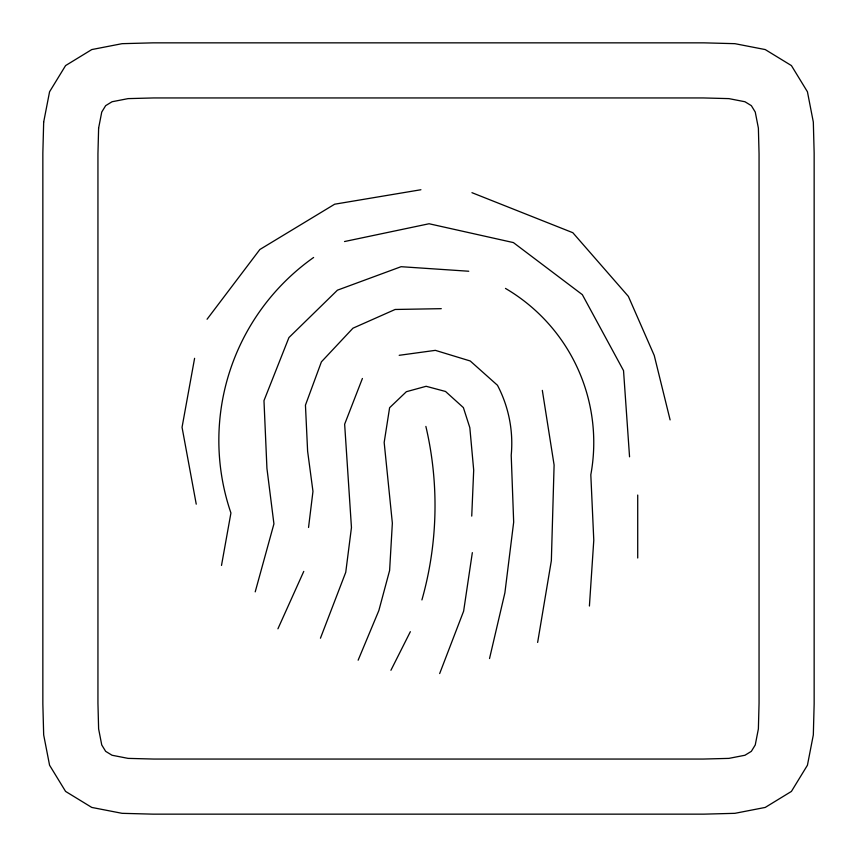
<?xml version="1.0" encoding="UTF-8"?>
<svg xmlns="http://www.w3.org/2000/svg" width="857" height="857" viewBox="0 0 857 857"><rect width="100%" height="100%" fill="white"/><g stroke="black" fill="none" stroke-linecap="round" stroke-linejoin="round"><path stroke-width="1.29" d="M471.736 516.107L473.696 470.107L469.829 427.675L463.391 407.611L445.522 391.467L426.133 386.293L406.379 391.703L389.603 407.718L384.172 442.469L392.356 523.113L389.614 570.473L378.848 610.559L358.14 660.201M589.412 606.028L593.783 540.199L590.816 474.789A178.61 178.61 0 0 0 505.469 288.413M308.541 527.473L312.966 491.372L307.62 451.232L305.446 405.147L321.407 361.847L352.966 328.188L395.141 309.473L441.28 308.67M472.336 552.636L463.637 611.127L439.673 673.57M537.639 642.439L551.351 560.671L554.104 465.019L542.331 390.385M221.502 565.427L230.929 512.979A223.934 223.934 0 0 1 313.619 257.475M194.593 358.322L182.048 427.3L196.242 504.162M489.529 658.551L504.891 592.83L513.675 522.149L511.211 455.206A124.94 124.94 0 0 0 497.467 385.275L470.247 360.99L435.345 350.352L399.191 355.312M255.215 591.855L273.929 523.873L266.934 468.404L263.977 400.648L288.927 337.572L337.444 290.169L401.087 266.698L468.758 271.24M320.443 638.219L345.746 572.294L351.456 527.526L344.643 424.204L362.404 378.473M277.925 628.802L303.764 571.394M390.921 670.281L410.353 631.684M207.062 319.243L259.853 249.505L334.669 204.202L420.926 189.74M344.525 241.535L429.078 223.752L513.397 242.585L582.342 294.658L623.532 370.62L629.552 456.813M471.95 192.675L572.83 232.708L628.385 296.404L654.255 355.494L670.11 419.898M637.715 495.046L637.715 558.003M425.875 426.422A346.699 346.699 0 0 1 421.912 599.932M43.675 122.09L42.85 153.039L42.85 703.961L43.675 734.91L49.567 765.226L65.582 791.418L91.774 807.433L122.09 813.325L153.039 814.15L703.961 814.15L734.91 813.325L765.226 807.433L791.418 791.418L807.433 765.226L813.325 734.91L814.15 703.961L814.15 153.039L813.325 122.09L807.433 91.774L791.418 65.582L765.226 49.567L734.91 43.675L703.961 42.85L153.039 42.85L122.09 43.675L91.774 49.567L65.582 65.582L49.567 91.774L43.675 122.09M98.619 128.111L97.944 153.767L97.944 703.233L98.619 728.889L101.747 744.958L105.657 751.343L112.042 755.253L128.111 758.381L153.767 759.056L703.233 759.056L728.889 758.381L744.958 755.253L751.343 751.343L755.253 744.958L758.381 728.889L759.056 703.233L759.056 153.767L758.381 128.111L755.253 112.042L751.343 105.657L744.958 101.747L728.889 98.619L703.233 97.944L153.767 97.944L128.111 98.619L112.042 101.747L105.657 105.657L101.747 112.042L98.619 128.111"/></g></svg>
